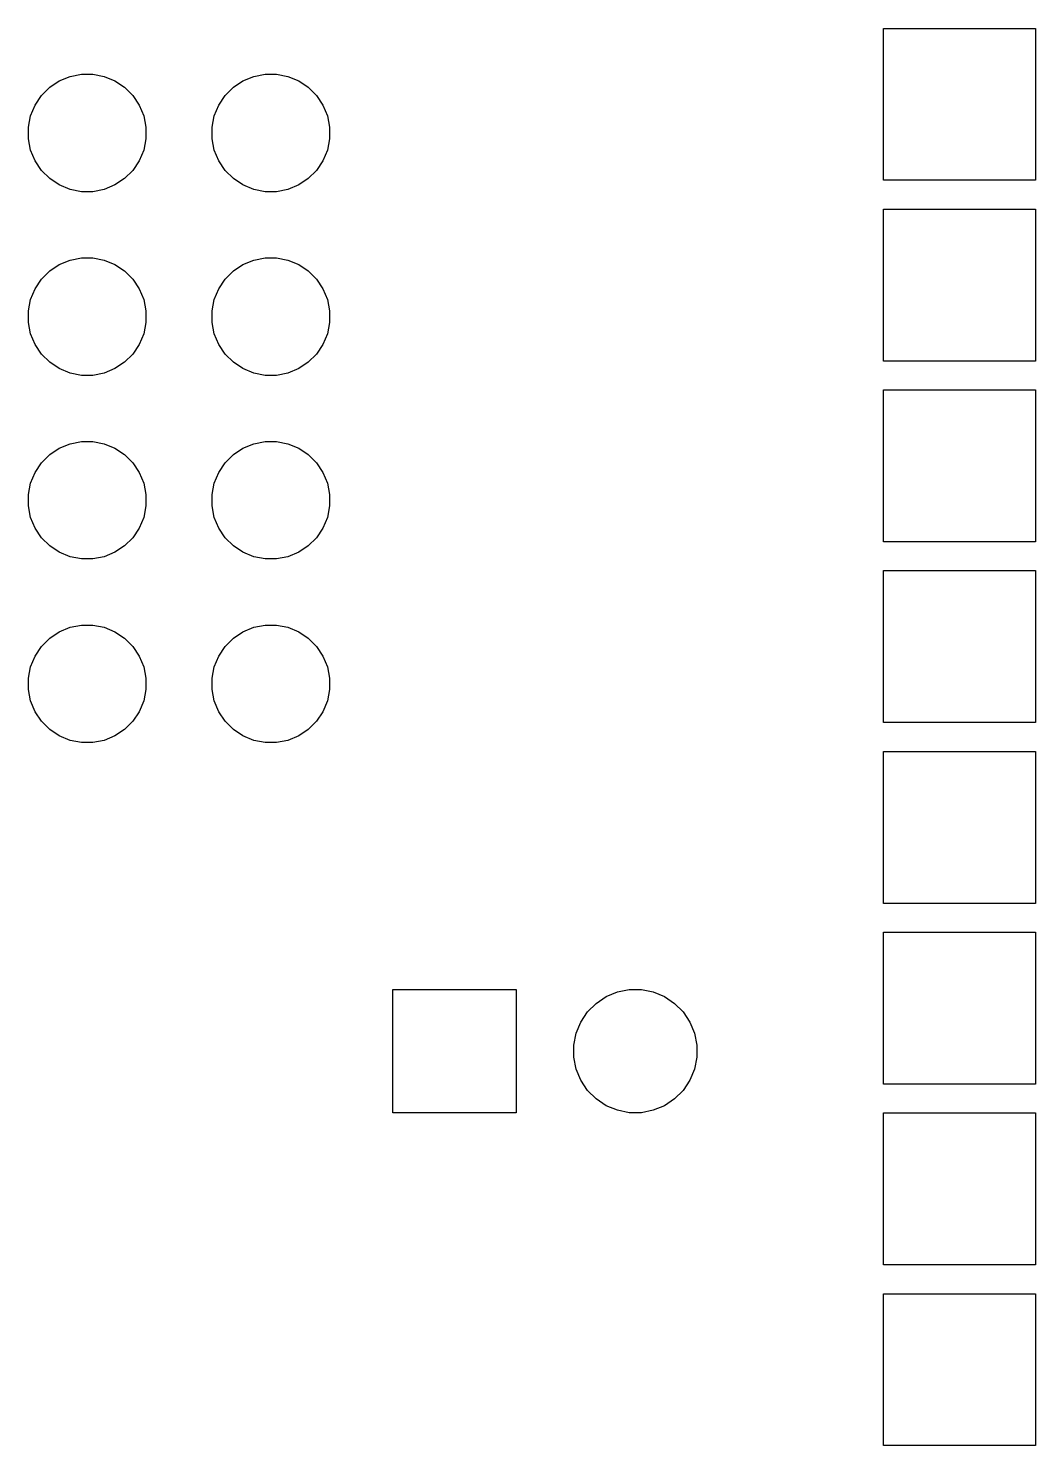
# Model space of a CAD drawing. Extents: x 118.6 to 132.5, y -81.7 to -62.1.
import ezdxf

# ---------------------------------------------------------------- set-up
doc = ezdxf.new("R2010")
doc.units = 0
doc.header["$MEASUREMENT"] = 0
doc.layers.add('BLACK', color=7, linetype='CONTINUOUS')

msp = doc.modelspace()

# ---------------------------------------------------------------- linework, layer by layer
at = {"layer": 'BLACK', "linetype": 'CONTINUOUS'}
for p, q in [((130.394, -64.156), (130.394, -62.054)), ((130.394, -62.054), (132.496, -62.054)), ((132.496, -62.054), (132.496, -64.156)), ((118.995, -62.7795), (119.143, -62.7182)), ((119.143, -62.7182), (119.3, -62.687)), ((119.3, -62.687), (119.46, -62.687)), ((119.46, -62.687), (119.617, -62.7182)), ((119.617, -62.7182), (119.765, -62.7795)), ((121.535, -62.7795), (121.683, -62.7182)), ((121.683, -62.7182), (121.84, -62.687)), ((121.84, -62.687), (122, -62.687)), ((122, -62.687), (122.157, -62.7182)), ((122.157, -62.7182), (122.305, -62.7795)), ((118.748, -62.9817), (118.862, -62.8685)), ((118.862, -62.8685), (118.995, -62.7795)), ((119.765, -62.7795), (119.898, -62.8685)), ((119.898, -62.8685), (120.012, -62.9817)), ((121.288, -62.9817), (121.402, -62.8685)), ((121.402, -62.8685), (121.535, -62.7795)), ((122.305, -62.7795), (122.438, -62.8685)), ((122.438, -62.8685), (122.552, -62.9817)), ((118.598, -63.2629), (118.66, -63.1149)), ((118.66, -63.1149), (118.748, -62.9817)), ((120.012, -62.9817), (120.1, -63.1149)), ((120.1, -63.1149), (120.162, -63.2629)), ((121.138, -63.2629), (121.2, -63.1149)), ((121.2, -63.1149), (121.288, -62.9817)), ((122.552, -62.9817), (122.64, -63.1149)), ((122.64, -63.1149), (122.702, -63.2629)), ((118.567, -63.4199), (118.598, -63.2629)), ((120.162, -63.2629), (120.193, -63.4199)), ((121.107, -63.4199), (121.138, -63.2629)), ((122.702, -63.2629), (122.733, -63.4199)), ((118.567, -63.5801), (118.567, -63.4199)), ((120.193, -63.4199), (120.193, -63.5801)), ((121.107, -63.5801), (121.107, -63.4199)), ((122.733, -63.4199), (122.733, -63.5801)), ((118.598, -63.7371), (118.567, -63.5801)), ((120.193, -63.5801), (120.162, -63.7371)), ((121.138, -63.7371), (121.107, -63.5801)), ((122.733, -63.5801), (122.702, -63.7371)), ((118.66, -63.8851), (118.598, -63.7371)), ((118.748, -64.0183), (118.66, -63.8851)), ((120.1, -63.8851), (120.012, -64.0183)), ((120.162, -63.7371), (120.1, -63.8851)), ((121.2, -63.8851), (121.138, -63.7371)), ((121.288, -64.0183), (121.2, -63.8851)), ((122.64, -63.8851), (122.552, -64.0183)), ((122.702, -63.7371), (122.64, -63.8851)), ((118.862, -64.1315), (118.748, -64.0183)), ((120.012, -64.0183), (119.898, -64.1315)), ((121.402, -64.1315), (121.288, -64.0183)), ((122.552, -64.0183), (122.438, -64.1315)), ((118.995, -64.2205), (118.862, -64.1315)), ((119.143, -64.2818), (118.995, -64.2205)), ((119.3, -64.313), (119.143, -64.2818)), ((119.617, -64.2818), (119.46, -64.313)), ((119.765, -64.2205), (119.617, -64.2818)), ((119.898, -64.1315), (119.765, -64.2205)), ((121.535, -64.2205), (121.402, -64.1315)), ((121.683, -64.2818), (121.535, -64.2205)), ((121.84, -64.313), (121.683, -64.2818)), ((122.157, -64.2818), (122, -64.313)), ((122.305, -64.2205), (122.157, -64.2818)), ((122.438, -64.1315), (122.305, -64.2205)), ((132.496, -64.156), (130.394, -64.156)), ((119.46, -64.313), (119.3, -64.313)), ((122, -64.313), (121.84, -64.313)), ((130.394, -66.656), (130.394, -64.554)), ((130.394, -64.554), (132.496, -64.554)), ((132.496, -64.554), (132.496, -66.656)), ((118.995, -65.3195), (119.143, -65.2582)), ((119.143, -65.2582), (119.3, -65.227)), ((119.3, -65.227), (119.46, -65.227)), ((119.46, -65.227), (119.617, -65.2582)), ((119.617, -65.2582), (119.765, -65.3195)), ((121.535, -65.3195), (121.683, -65.2582)), ((121.683, -65.2582), (121.84, -65.227)), ((121.84, -65.227), (122, -65.227)), ((122, -65.227), (122.157, -65.2582)), ((122.157, -65.2582), (122.305, -65.3195)), ((118.748, -65.5217), (118.862, -65.4085)), ((118.862, -65.4085), (118.995, -65.3195)), ((119.765, -65.3195), (119.898, -65.4085)), ((119.898, -65.4085), (120.012, -65.5217)), ((121.288, -65.5217), (121.402, -65.4085)), ((121.402, -65.4085), (121.535, -65.3195)), ((122.305, -65.3195), (122.438, -65.4085)), ((122.438, -65.4085), (122.552, -65.5217)), ((118.598, -65.8029), (118.66, -65.6549)), ((118.66, -65.6549), (118.748, -65.5217)), ((120.012, -65.5217), (120.1, -65.6549)), ((120.1, -65.6549), (120.162, -65.8029)), ((121.138, -65.8029), (121.2, -65.6549)), ((121.2, -65.6549), (121.288, -65.5217)), ((122.552, -65.5217), (122.64, -65.6549)), ((122.64, -65.6549), (122.702, -65.8029)), ((118.567, -65.9599), (118.598, -65.8029)), ((120.162, -65.8029), (120.193, -65.9599)), ((121.107, -65.9599), (121.138, -65.8029)), ((122.702, -65.8029), (122.733, -65.9599)), ((118.567, -66.1201), (118.567, -65.9599)), ((120.193, -65.9599), (120.193, -66.1201)), ((121.107, -66.1201), (121.107, -65.9599)), ((122.733, -65.9599), (122.733, -66.1201)), ((118.598, -66.2771), (118.567, -66.1201)), ((120.193, -66.1201), (120.162, -66.2771)), ((121.138, -66.2771), (121.107, -66.1201)), ((122.733, -66.1201), (122.702, -66.2771)), ((118.66, -66.4251), (118.598, -66.2771)), ((118.748, -66.5583), (118.66, -66.4251)), ((120.1, -66.4251), (120.012, -66.5583)), ((120.162, -66.2771), (120.1, -66.4251)), ((121.2, -66.4251), (121.138, -66.2771)), ((121.288, -66.5583), (121.2, -66.4251)), ((122.64, -66.4251), (122.552, -66.5583)), ((122.702, -66.2771), (122.64, -66.4251)), ((118.862, -66.6715), (118.748, -66.5583)), ((120.012, -66.5583), (119.898, -66.6715)), ((121.402, -66.6715), (121.288, -66.5583)), ((122.552, -66.5583), (122.438, -66.6715)), ((118.995, -66.7605), (118.862, -66.6715)), ((119.143, -66.8218), (118.995, -66.7605)), ((119.3, -66.853), (119.143, -66.8218)), ((119.617, -66.8218), (119.46, -66.853)), ((119.765, -66.7605), (119.617, -66.8218)), ((119.898, -66.6715), (119.765, -66.7605)), ((121.535, -66.7605), (121.402, -66.6715)), ((121.683, -66.8218), (121.535, -66.7605)), ((121.84, -66.853), (121.683, -66.8218)), ((122.157, -66.8218), (122, -66.853)), ((122.305, -66.7605), (122.157, -66.8218)), ((122.438, -66.6715), (122.305, -66.7605)), ((132.496, -66.656), (130.394, -66.656)), ((119.46, -66.853), (119.3, -66.853)), ((122, -66.853), (121.84, -66.853)), ((130.394, -69.156), (130.394, -67.054)), ((130.394, -67.054), (132.496, -67.054)), ((132.496, -67.054), (132.496, -69.156)), ((118.995, -67.8595), (119.143, -67.7982)), ((119.143, -67.7982), (119.3, -67.767)), ((119.3, -67.767), (119.46, -67.767)), ((119.46, -67.767), (119.617, -67.7982)), ((119.617, -67.7982), (119.765, -67.8595)), ((121.535, -67.8595), (121.683, -67.7982)), ((121.683, -67.7982), (121.84, -67.767)), ((121.84, -67.767), (122, -67.767)), ((122, -67.767), (122.157, -67.7982)), ((122.157, -67.7982), (122.305, -67.8595)), ((118.748, -68.0617), (118.862, -67.9485)), ((118.862, -67.9485), (118.995, -67.8595)), ((119.765, -67.8595), (119.898, -67.9485)), ((119.898, -67.9485), (120.012, -68.0617)), ((121.288, -68.0617), (121.402, -67.9485)), ((121.402, -67.9485), (121.535, -67.8595)), ((122.305, -67.8595), (122.438, -67.9485)), ((122.438, -67.9485), (122.552, -68.0617)), ((118.598, -68.3429), (118.66, -68.1949)), ((118.66, -68.1949), (118.748, -68.0617)), ((120.012, -68.0617), (120.1, -68.1949)), ((120.1, -68.1949), (120.162, -68.3429)), ((121.138, -68.3429), (121.2, -68.1949)), ((121.2, -68.1949), (121.288, -68.0617)), ((122.552, -68.0617), (122.64, -68.1949)), ((122.64, -68.1949), (122.702, -68.3429)), ((118.567, -68.4999), (118.598, -68.3429)), ((120.162, -68.3429), (120.193, -68.4999)), ((121.107, -68.4999), (121.138, -68.3429)), ((122.702, -68.3429), (122.733, -68.4999)), ((118.567, -68.6601), (118.567, -68.4999)), ((120.193, -68.4999), (120.193, -68.6601)), ((121.107, -68.6601), (121.107, -68.4999)), ((122.733, -68.4999), (122.733, -68.6601)), ((118.598, -68.8171), (118.567, -68.6601)), ((120.193, -68.6601), (120.162, -68.8171)), ((121.138, -68.8171), (121.107, -68.6601)), ((122.733, -68.6601), (122.702, -68.8171)), ((118.66, -68.9651), (118.598, -68.8171)), ((118.748, -69.0983), (118.66, -68.9651)), ((120.1, -68.9651), (120.012, -69.0983)), ((120.162, -68.8171), (120.1, -68.9651)), ((121.2, -68.9651), (121.138, -68.8171)), ((121.288, -69.0983), (121.2, -68.9651)), ((122.64, -68.9651), (122.552, -69.0983)), ((122.702, -68.8171), (122.64, -68.9651)), ((118.862, -69.2115), (118.748, -69.0983)), ((120.012, -69.0983), (119.898, -69.2115)), ((121.402, -69.2115), (121.288, -69.0983)), ((122.552, -69.0983), (122.438, -69.2115)), ((132.496, -69.156), (130.394, -69.156)), ((118.995, -69.3005), (118.862, -69.2115)), ((119.143, -69.3618), (118.995, -69.3005)), ((119.3, -69.393), (119.143, -69.3618)), ((119.617, -69.3618), (119.46, -69.393)), ((119.765, -69.3005), (119.617, -69.3618)), ((119.898, -69.2115), (119.765, -69.3005)), ((121.535, -69.3005), (121.402, -69.2115)), ((121.683, -69.3618), (121.535, -69.3005)), ((121.84, -69.393), (121.683, -69.3618)), ((122.157, -69.3618), (122, -69.393)), ((122.305, -69.3005), (122.157, -69.3618)), ((122.438, -69.2115), (122.305, -69.3005)), ((119.46, -69.393), (119.3, -69.393)), ((122, -69.393), (121.84, -69.393)), ((130.394, -71.656), (130.394, -69.554)), ((130.394, -69.554), (132.496, -69.554)), ((132.496, -69.554), (132.496, -71.656)), ((118.995, -70.3995), (119.143, -70.3382)), ((119.143, -70.3382), (119.3, -70.307)), ((119.3, -70.307), (119.46, -70.307)), ((119.46, -70.307), (119.617, -70.3382)), ((119.617, -70.3382), (119.765, -70.3995)), ((121.535, -70.3995), (121.683, -70.3382)), ((121.683, -70.3382), (121.84, -70.307)), ((121.84, -70.307), (122, -70.307)), ((122, -70.307), (122.157, -70.3382)), ((122.157, -70.3382), (122.305, -70.3995)), ((118.748, -70.6017), (118.862, -70.4885)), ((118.862, -70.4885), (118.995, -70.3995)), ((119.765, -70.3995), (119.898, -70.4885)), ((119.898, -70.4885), (120.012, -70.6017)), ((121.288, -70.6017), (121.402, -70.4885)), ((121.402, -70.4885), (121.535, -70.3995)), ((122.305, -70.3995), (122.438, -70.4885)), ((122.438, -70.4885), (122.552, -70.6017)), ((118.598, -70.8829), (118.66, -70.7349)), ((118.66, -70.7349), (118.748, -70.6017)), ((120.012, -70.6017), (120.1, -70.7349)), ((120.1, -70.7349), (120.162, -70.8829)), ((121.138, -70.8829), (121.2, -70.7349)), ((121.2, -70.7349), (121.288, -70.6017)), ((122.552, -70.6017), (122.64, -70.7349)), ((122.64, -70.7349), (122.702, -70.8829)), ((118.567, -71.0399), (118.598, -70.8829)), ((120.162, -70.8829), (120.193, -71.0399)), ((121.107, -71.0399), (121.138, -70.8829)), ((122.702, -70.8829), (122.733, -71.0399)), ((118.567, -71.2001), (118.567, -71.0399)), ((120.193, -71.0399), (120.193, -71.2001)), ((121.107, -71.2001), (121.107, -71.0399)), ((122.733, -71.0399), (122.733, -71.2001)), ((118.598, -71.3571), (118.567, -71.2001)), ((120.193, -71.2001), (120.162, -71.3571)), ((121.138, -71.3571), (121.107, -71.2001)), ((122.733, -71.2001), (122.702, -71.3571)), ((118.66, -71.5051), (118.598, -71.3571)), ((118.748, -71.6383), (118.66, -71.5051)), ((120.1, -71.5051), (120.012, -71.6383)), ((120.162, -71.3571), (120.1, -71.5051)), ((121.2, -71.5051), (121.138, -71.3571)), ((121.288, -71.6383), (121.2, -71.5051)), ((122.64, -71.5051), (122.552, -71.6383)), ((122.702, -71.3571), (122.64, -71.5051)), ((118.862, -71.7515), (118.748, -71.6383)), ((120.012, -71.6383), (119.898, -71.7515)), ((121.402, -71.7515), (121.288, -71.6383)), ((122.552, -71.6383), (122.438, -71.7515)), ((132.496, -71.656), (130.394, -71.656)), ((118.995, -71.8405), (118.862, -71.7515)), ((119.143, -71.9018), (118.995, -71.8405)), ((119.3, -71.933), (119.143, -71.9018)), ((119.46, -71.933), (119.3, -71.933)), ((119.617, -71.9018), (119.46, -71.933)), ((119.765, -71.8405), (119.617, -71.9018)), ((119.898, -71.7515), (119.765, -71.8405)), ((121.535, -71.8405), (121.402, -71.7515)), ((121.683, -71.9018), (121.535, -71.8405)), ((121.84, -71.933), (121.683, -71.9018)), ((122, -71.933), (121.84, -71.933)), ((122.157, -71.9018), (122, -71.933)), ((122.305, -71.8405), (122.157, -71.9018)), ((122.438, -71.7515), (122.305, -71.8405)), ((130.394, -74.156), (130.394, -72.054)), ((130.394, -72.054), (132.496, -72.054)), ((132.496, -72.054), (132.496, -74.156)), ((132.496, -74.156), (130.394, -74.156)), ((130.394, -76.656), (130.394, -74.554)), ((130.394, -74.554), (132.496, -74.554)), ((132.496, -74.554), (132.496, -76.656)), ((123.609, -77.051), (123.609, -75.349)), ((123.609, -75.349), (125.311, -75.349)), ((125.311, -75.349), (125.311, -77.051)), ((126.418, -75.539), (126.557, -75.4459)), ((126.557, -75.4459), (126.712, -75.3817)), ((126.712, -75.3817), (126.876, -75.349)), ((126.876, -75.349), (127.044, -75.349)), ((127.044, -75.349), (127.208, -75.3817)), ((127.208, -75.3817), (127.363, -75.4459)), ((127.363, -75.4459), (127.502, -75.539)), ((126.206, -75.7969), (126.299, -75.6575)), ((126.299, -75.6575), (126.418, -75.539)), ((127.502, -75.539), (127.621, -75.6575)), ((127.621, -75.6575), (127.714, -75.7969)), ((126.142, -75.9518), (126.206, -75.7969)), ((127.714, -75.7969), (127.778, -75.9518)), ((126.109, -76.1162), (126.142, -75.9518)), ((127.778, -75.9518), (127.811, -76.1162)), ((126.109, -76.2838), (126.109, -76.1162)), ((127.811, -76.1162), (127.811, -76.2838)), ((126.142, -76.4482), (126.109, -76.2838)), ((127.811, -76.2838), (127.778, -76.4482)), ((126.206, -76.6031), (126.142, -76.4482)), ((126.299, -76.7425), (126.206, -76.6031)), ((127.714, -76.6031), (127.621, -76.7425)), ((127.778, -76.4482), (127.714, -76.6031)), ((126.418, -76.861), (126.299, -76.7425)), ((127.621, -76.7425), (127.502, -76.861)), ((132.496, -76.656), (130.394, -76.656)), ((126.557, -76.9541), (126.418, -76.861)), ((126.712, -77.0183), (126.557, -76.9541)), ((126.876, -77.051), (126.712, -77.0183)), ((127.208, -77.0183), (127.044, -77.051)), ((127.363, -76.9541), (127.208, -77.0183)), ((127.502, -76.861), (127.363, -76.9541)), ((125.311, -77.051), (123.609, -77.051)), ((127.044, -77.051), (126.876, -77.051)), ((130.394, -79.156), (130.394, -77.054)), ((130.394, -77.054), (132.496, -77.054)), ((132.496, -77.054), (132.496, -79.156)), ((132.496, -79.156), (130.394, -79.156)), ((130.394, -81.656), (130.394, -79.554)), ((130.394, -79.554), (132.496, -79.554)), ((132.496, -79.554), (132.496, -81.656)), ((132.496, -81.656), (130.394, -81.656))]:
    msp.add_line(p, q, dxfattribs=at)

doc.saveas('drawing.dxf')
